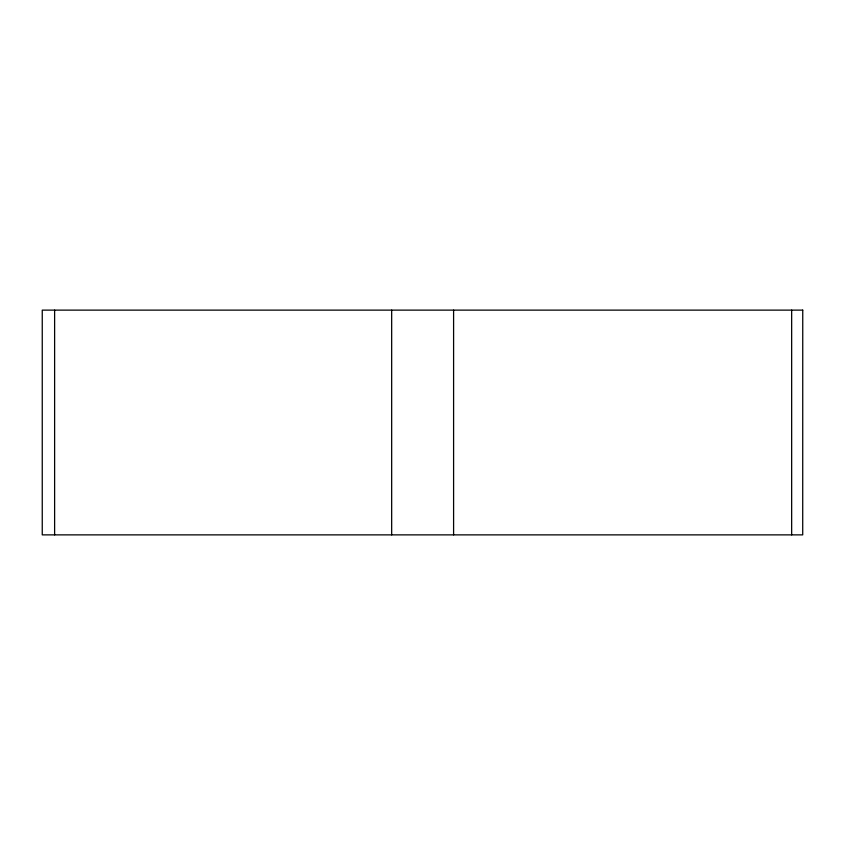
<?xml version="1.0" encoding="UTF-8"?>
<svg xmlns="http://www.w3.org/2000/svg" width="845" height="845" viewBox="0 0 845 845"><rect width="100%" height="100%" fill="white"/><g stroke="black" fill="none" stroke-linecap="round" stroke-linejoin="round"><path stroke-width="1.27" d="M791.659 310.126L791.659 534.874M453.596 310.126L453.596 534.874M391.668 310.126L391.668 534.874M54.619 310.126L54.619 534.874M802.718 310.126L42.25 310.126L42.25 534.874L802.718 534.874L802.75 310.126"/></g></svg>
